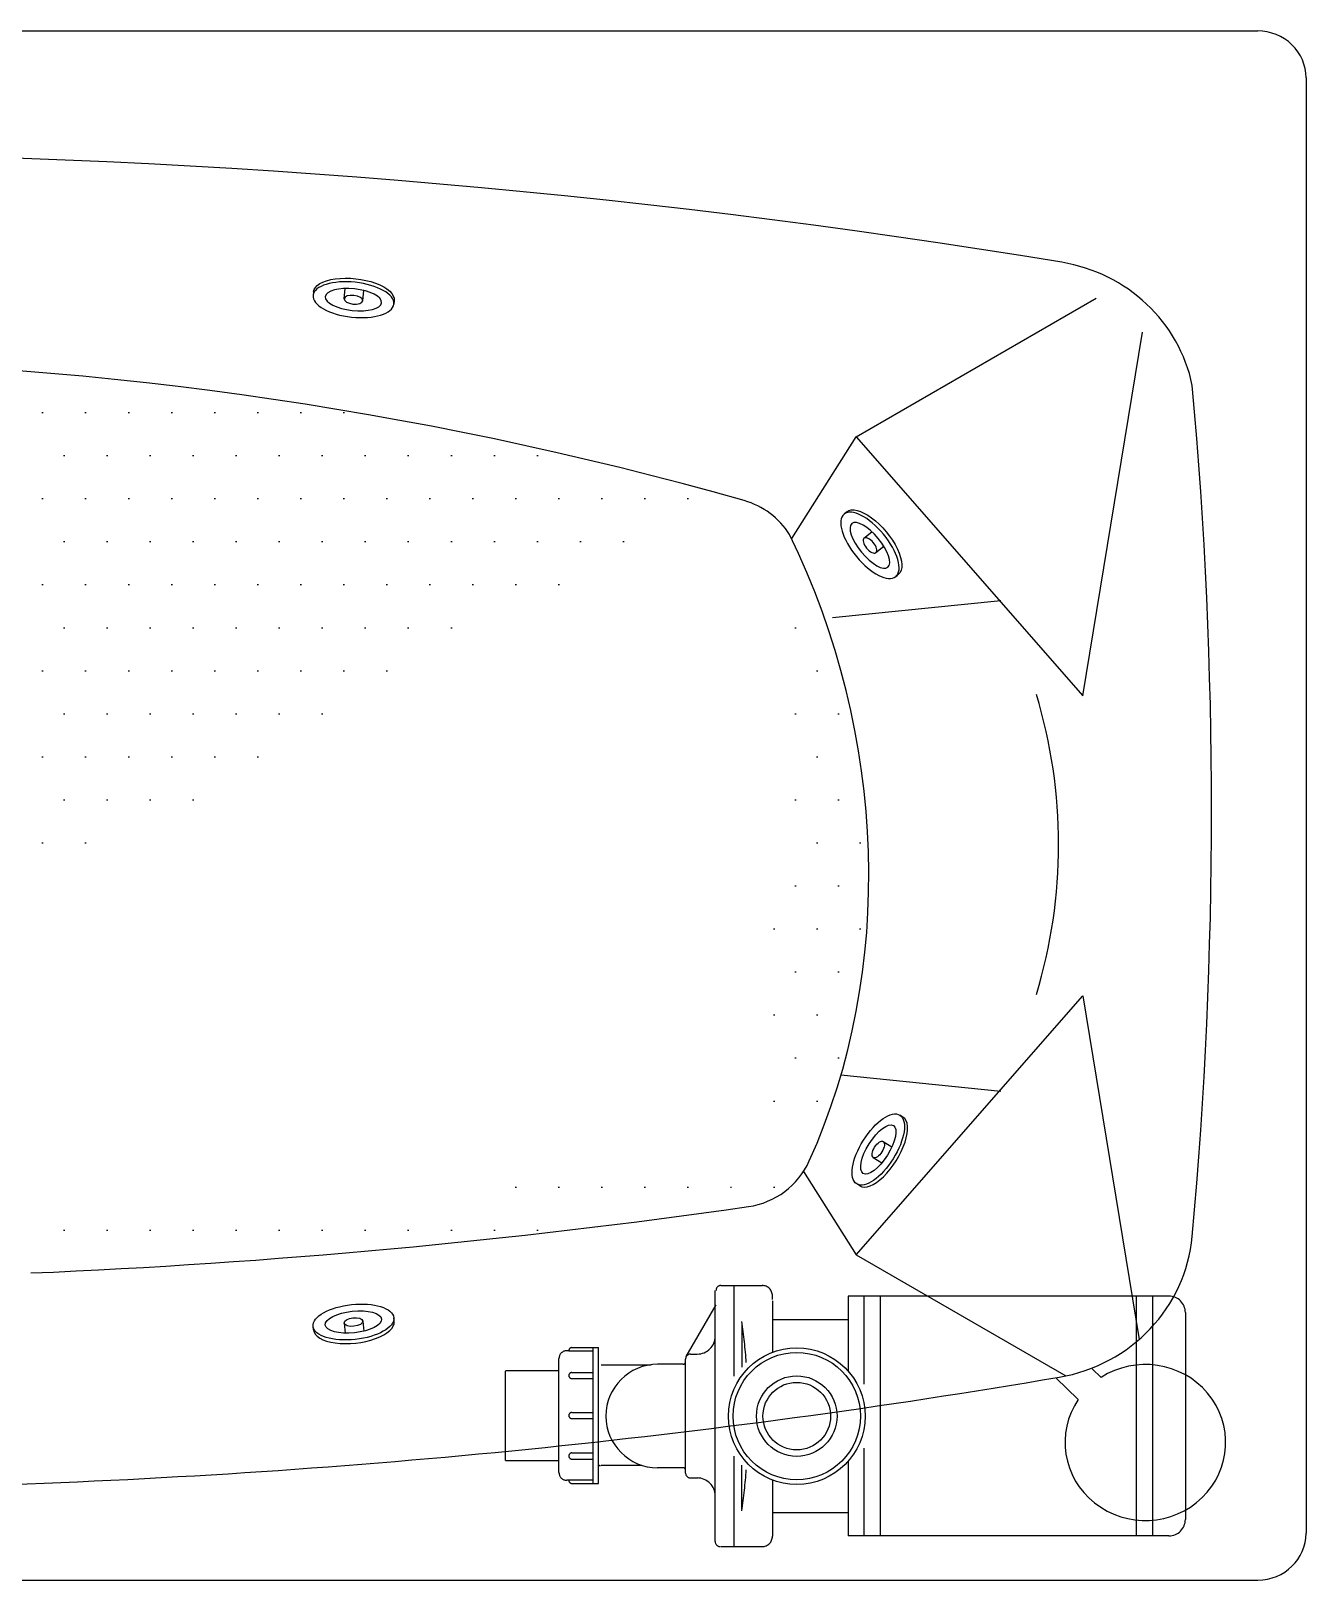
# Model space of a CAD drawing. Header units: millimetres. Extents: x -1273.47 to -1271.64, y 2257.6 to 2258.5.
# Drawn here: x -1272.378 to -1271.637, y 2257.599 to 2258.499 of the extents above; entities that cross this region are included whole.
import ezdxf

# ---------------------------------------------------------------- set-up
doc = ezdxf.new("R2010")
doc.units = ezdxf.units.MM
doc.header["$LTSCALE"] = 10
doc.linetypes.add('HIDDEN', pattern=[0.375, 0.25, -0.125])
doc.layers.add('jacuzzi', color=1, linetype='Continuous')

msp = doc.modelspace()

# ---------------------------------------------------------------- hatches: boundary and pattern name
at = {"layer": 'jacuzzi'}
h = msp.add_hatch(dxfattribs=at)
h.set_pattern_fill('DOTS', color=256, scale=0.4, style=0)
h.set_pattern_definition([(0, (-1272.509096, 2258.90228), (0.0125, 0.025), [0, -0.025])])
edge = h.paths.add_edge_path()
edge.add_ellipse((-1272.55244, 2256.27571), major_axis=(-2.09376, 0), ratio=0.9706639, start_angle=253.67396, end_angle=286.32604)
edge.add_arc((-1273.12843, 2258.18186), 0.046, 105.87156, 147.73969)
edge.add_ellipse((-1272.88991, 2258.04143), major_axis=(0.11057, 0.33513), ratio=0.910961, start_angle=78.60041, end_angle=142.29151)
edge.add_ellipse((-1273.11682, 2257.86723), major_axis=(0.05612, 0), ratio=0.970664, start_angle=212.55924, end_angle=261.85194)
edge.add_ellipse((-1272.55244, 2261.69341), major_axis=(4.03814, 0), ratio=0.9706639, start_angle=261.85194, end_angle=267.52904)
edge.add_ellipse((-1272.55244, 2261.69341), major_axis=(4.03814, 0), ratio=0.9706639, start_angle=272.47096, end_angle=278.41565)
edge.add_ellipse((-1272.21497, 2258.04143), major_axis=(-0.09714, 0.36881), ratio=0.836593, start_angle=225.78376, end_angle=283.47693)
edge.add_arc((-1271.96799, 2257.86147), 0.046, 278.17215, 335.60945)
edge.add_line((-1272.7269, 2257.77704), (-1272.69985, 2257.8025))
edge.add_line((-1272.37835, 2257.77738), (-1272.40503, 2257.8025))
edge.add_line((-1272.46839, 2257.79827), (-1272.40503, 2257.8025))
edge.add_spline(control_points=[(-1272.51183, 2257.83986), (-1272.51183, 2257.83605), (-1272.51129, 2257.83224), (-1272.50845, 2257.82243), (-1272.5052, 2257.8167), (-1272.49644, 2257.80725), (-1272.49095, 2257.80354), (-1272.47972, 2257.79919), (-1272.47414, 2257.79819), (-1272.46857, 2257.79827)], knot_values=[3.141593, 3.141593, 3.141593, 3.141593, 3.41504, 3.41504, 3.874107, 3.874107, 4.333174, 4.333174, 4.726304, 4.726304, 4.726304, 4.726304], degree=3, periodic=0)
edge.add_arc((-1272.55244, 2257.84399), 0.04062, 0, 180)
edge.add_spline(control_points=[(-1272.63632, 2257.79827), (-1272.63241, 2257.79822), (-1272.6285, 2257.79869), (-1272.61833, 2257.80134), (-1272.61233, 2257.80448), (-1272.60241, 2257.81308), (-1272.59849, 2257.81854), (-1272.59408, 2257.82943), (-1272.59306, 2257.83464), (-1272.59306, 2257.83986)], knot_values=[1.556881, 1.556881, 1.556881, 1.556881, 1.832702, 1.832702, 2.299949, 2.299949, 2.767195, 2.767195, 3.141593, 3.141593, 3.141593, 3.141593], degree=3, periodic=0)
edge.add_line((-1272.63649, 2257.79827), (-1272.69985, 2257.8025))

# ---------------------------------------------------------------- linework, layer by layer
at = {"layer": 'jacuzzi', "color": 3}
for p, q in [((-1273.43943, 2258.49899), (-1271.66545, 2258.49899)), ((-1271.63744, 2258.4718), (-1271.63744, 2257.62618)), ((-1273.43943, 2257.59899), (-1271.66545, 2257.59899))]:
    msp.add_line(p, q, dxfattribs=at)
at = {"layer": 'jacuzzi'}
for p, q in [((-1272.21418, 2258.34746), (-1272.21441, 2258.34536)), ((-1272.19638, 2258.34342), (-1272.19575, 2258.34932)), ((-1272.18557, 2258.34227), (-1272.18493, 2258.34816)), ((-1272.16731, 2258.34244), (-1272.16754, 2258.34033)), ((-1271.89887, 2258.26317), (-1271.75944, 2258.34368)), ((-1271.76715, 2258.1127), (-1271.73246, 2258.32401)), ((-1271.93618, 2258.2042), (-1271.89887, 2258.26317)), ((-1271.89887, 2258.26317), (-1271.76715, 2258.1127)), ((-1271.90423, 2258.21963), (-1271.90586, 2258.21828)), ((-1271.89431, 2258.2043), (-1271.88974, 2258.20808)), ((-1271.88737, 2258.19592), (-1271.88281, 2258.1997)), ((-1271.87419, 2258.1833), (-1271.87582, 2258.18195)), ((-1271.91266, 2258.15813), (-1271.81484, 2258.16801)), ((-1271.89887, 2257.78789), (-1271.76715, 2257.93836)), ((-1271.76715, 2257.93836), (-1271.73439, 2257.73878)), ((-1271.90766, 2257.89242), (-1271.81484, 2257.88305)), ((-1271.87165, 2257.86796), (-1271.87345, 2257.86909)), ((-1271.88309, 2257.85373), (-1271.87808, 2257.85058)), ((-1271.88888, 2257.84452), (-1271.88386, 2257.84137)), ((-1271.92949, 2257.83629), (-1271.89887, 2257.78789)), ((-1271.89673, 2257.82804), (-1271.89853, 2257.82917)), ((-1271.89887, 2257.78789), (-1271.77708, 2257.71757)), ((-1272.19638, 2257.7483), (-1272.19575, 2257.74241)), ((-1272.18557, 2257.74946), (-1272.18493, 2257.74357)), ((-1272.16731, 2257.74929), (-1272.16754, 2257.7514)), ((-1272.21418, 2257.74427), (-1272.21441, 2257.74637)), ((-1271.75655, 2257.71669), (-1271.76177, 2257.72175)), ((-1271.76976, 2257.70388), (-1271.78278, 2257.71652))]:
    msp.add_line(p, q, dxfattribs=at)
at = {"layer": 'jacuzzi', "linetype": 'HIDDEN'}
for p, q in [((-1271.98076, 2257.62129), (-1271.98076, 2257.76726)), ((-1271.97742, 2257.77012), (-1271.95336, 2257.77012)), ((-1271.96967, 2257.71751), (-1271.96967, 2257.77012)), ((-1271.99759, 2257.72883), (-1271.98028, 2257.7588)), ((-1271.94751, 2257.76196), (-1271.94751, 2257.76412)), ((-1271.94751, 2257.76196), (-1271.94751, 2257.76412)), ((-1271.71708, 2257.76392), (-1271.90341, 2257.76392)), ((-1271.90341, 2257.76392), (-1271.90341, 2257.72616)), ((-1271.90341, 2257.76392), (-1271.90341, 2257.72025)), ((-1271.90341, 2257.76189), (-1271.90341, 2257.72616)), ((-1271.90341, 2257.76189), (-1271.90341, 2257.72616)), ((-1271.89438, 2257.76392), (-1271.89438, 2257.71286)), ((-1271.88485, 2257.76392), (-1271.88485, 2257.62467)), ((-1271.73615, 2257.76392), (-1271.73615, 2257.62467)), ((-1271.72662, 2257.76392), (-1271.72662, 2257.62467)), ((-1271.96519, 2257.74821), (-1271.96519, 2257.72262)), ((-1271.90341, 2257.75017), (-1271.94751, 2257.75017)), ((-1271.70754, 2257.75438), (-1271.70754, 2257.63421)), ((-1272.06581, 2257.73222), (-1272.06703, 2257.73222)), ((-1272.06581, 2257.73217), (-1272.06703, 2257.73217)), ((-1272.06581, 2257.73222), (-1272.05163, 2257.73222)), ((-1272.05163, 2257.65511), (-1272.05163, 2257.73402)), ((-1272.04866, 2257.65511), (-1272.04866, 2257.73402)), ((-1271.99511, 2257.73026), (-1271.99118, 2257.73026)), ((-1272.07153, 2257.66141), (-1272.07153, 2257.72772)), ((-1272.07153, 2257.66137), (-1272.07153, 2257.72767)), ((-1272.0471, 2257.72409), (-1272.01796, 2257.72409)), ((-1271.99943, 2257.72432), (-1272.01421, 2257.72432)), ((-1271.99797, 2257.66115), (-1271.99797, 2257.7274)), ((-1272.10255, 2257.72079), (-1272.07153, 2257.72079)), ((-1272.10255, 2257.66839), (-1272.10255, 2257.72029)), ((-1272.10255, 2257.71656), (-1272.10255, 2257.72024)), ((-1272.10255, 2257.71287), (-1272.10255, 2257.71656)), ((-1272.10255, 2257.66835), (-1272.10255, 2257.71656)), ((-1272.10255, 2257.66839), (-1272.07153, 2257.66839)), ((-1272.10255, 2257.66835), (-1272.07153, 2257.66835)), ((-1271.96967, 2257.61842), (-1271.96967, 2257.6709)), ((-1271.90341, 2257.66816), (-1271.90341, 2257.62467)), ((-1271.89438, 2257.67555), (-1271.89438, 2257.62467)), ((-1272.04794, 2257.66559), (-1272.04743, 2257.66559)), ((-1272.0471, 2257.66568), (-1272.02344, 2257.66568)), ((-1271.99943, 2257.66422), (-1272.01421, 2257.66422)), ((-1271.99511, 2257.65829), (-1271.9907, 2257.65829)), ((-1271.96519, 2257.6402), (-1271.96519, 2257.6658)), ((-1272.05163, 2257.65691), (-1272.06703, 2257.65691)), ((-1271.94751, 2257.63821), (-1271.90341, 2257.63821)), ((-1271.90341, 2257.63821), (-1271.90341, 2257.62467)), ((-1271.94751, 2257.62659), (-1271.94751, 2257.62443)), ((-1271.94751, 2257.62659), (-1271.94751, 2257.62443)), ((-1271.71708, 2257.62467), (-1271.90341, 2257.62467)), ((-1271.97742, 2257.61843), (-1271.96889, 2257.61843)), ((-1271.97028, 2257.61842), (-1271.95351, 2257.61842)), ((-1271.97028, 2257.61842), (-1271.95351, 2257.61842))]:
    msp.add_line(p, q, dxfattribs=at)
for points in [[(-1271.94751, 2257.76123), (-1271.94751, 2257.73129)], [(-1272.06401, 2257.73402), (-1272.04866, 2257.73402)], [(-1272.06401, 2257.7196), (-1272.05163, 2257.7196)], [(-1272.06401, 2257.716), (-1272.05163, 2257.716)], [(-1272.06401, 2257.69637), (-1272.05163, 2257.69637)], [(-1272.06401, 2257.69277), (-1272.05163, 2257.69277)], [(-1272.06401, 2257.67286), (-1272.05163, 2257.67286)], [(-1272.06401, 2257.66926), (-1272.05163, 2257.66926)], [(-1272.06401, 2257.65511), (-1272.04866, 2257.65511)], [(-1271.94751, 2257.65712), (-1271.94751, 2257.63325), (-1271.94751, 2257.62659)], [(-1271.94751, 2257.63821), (-1271.94751, 2257.63325), (-1271.94751, 2257.62659)]]:
    msp.add_lwpolyline(points, dxfattribs=at)
for radius in [0.03969, 0.037, 0.0234, 0.01963]:
    msp.add_circle((-1271.93336, 2257.69421), radius, dxfattribs=at)
at = {"layer": 'jacuzzi'}
for centre, start, end in [((-1271.97646, 2258.18186), 32.26031, 74.12844), ((-1271.96799, 2257.86147), 278.17215, 335.60945)]:
    msp.add_arc(centre, 0.046, start, end, dxfattribs=at)
at = {"layer": 'jacuzzi', "linetype": 'HIDDEN'}
for centre, radius, start, end in [((-1271.97742, 2257.76726), 0.00286, 90, 180), ((-1271.95351, 2257.76412), 0.00601, 0, 90), ((-1271.95351, 2257.76412), 0.00601, 0, 90), ((-1271.71708, 2257.75438), 0.00954, 0, 90), ((-1272.37943, 2257.69376), 0.41794, 4.33638, 7.6297), ((-1271.99118, 2257.74068), 0.01042, 270, 0), ((-1272.06703, 2257.72772), 0.0045, 90, 180), ((-1272.06401, 2257.73222), 0.0018, 90, 180), ((-1271.99511, 2257.7274), 0.00286, 90, 180), ((-1272.01421, 2257.69427), 0.03005, 90, 270), ((-1271.99943, 2257.72578), 0.00145, 270, 0), ((-1272.06401, 2257.7178), 0.0018, 90, 270), ((-1272.06401, 2257.69457), 0.0018, 90, 270), ((-1272.06401, 2257.67106), 0.0018, 90, 270), ((-1272.06703, 2257.66141), 0.0045, 180, 270), ((-1272.04794, 2257.66485), 0.000743, 90, 165.14175), ((-1271.99943, 2257.66277), 0.00145, 0, 90), ((-1271.99511, 2257.66115), 0.00286, 180, 270), ((-1271.99118, 2257.64787), 0.01042, 0, 90), ((-1272.37943, 2257.69466), 0.41794, 352.3703, 355.66362), ((-1272.06401, 2257.65691), 0.0018, 180, 270), ((-1271.71708, 2257.63421), 0.00954, 270, 0), ((-1271.95351, 2257.62443), 0.00601, 270, 0), ((-1271.95351, 2257.62443), 0.00601, 270, 0), ((-1271.97789, 2257.62129), 0.00286, 180, 270)]:
    msp.add_arc(centre, radius, start, end, dxfattribs=at)
at = {"layer": 'jacuzzi', "color": 3}
for centre, start_param, end_param in [((-1271.66545, 2258.4718), 6.283185, 7.853982), ((-1271.66545, 2257.62618), 4.712389, 6.283185)]:
    msp.add_ellipse(centre, major_axis=(0.02801, 0), ratio=0.970664, start_param=start_param, end_param=end_param, dxfattribs=at)
at = {"layer": 'jacuzzi'}
for centre, major_axis, ratio, start_param, end_param in [((-1272.55244, 2253.95361), (4.60955, 0), 0.970664, 1.402302, 1.739291), ((-1271.79509, 2258.27523), (0.09337, 0), 0.970664, 0.198425, 1.402302), ((-1272.55244, 2256.27571), (-2.09376, 0), 0.970664, 4.427446, 4.997332), ((-1274.59152, 2258.04587), (2.89918, 0), 0.970664, 6.19522, 6.37115), ((-1272.21497, 2258.04143), (-0.09714, 0.36881), 0.836593, 3.94067, 4.947606), ((-1272.08103, 2258.02635), (0.21201, 0.21201), 1, 5.202788, 5.792786), ((-1271.88419, 2257.848), (-0.01254, -0.01996), 0.431953, 6.283185, 9.424778), ((-1271.88599, 2257.84913), (0.00289, 0.00461), 0.461888, -3.141592653589793, 3.141592653589793), ((-1272.55244, 2261.69341), (4.03814, 0), 0.970664, 4.755515, 4.85927), ((-1271.79713, 2257.80665), (-0.09394, 0), 0.970664, 1.744251, 3.053627), ((-1272.19075, 2257.74678), (-0.02344, -0.00251), 0.431953, 6.283185, 9.424778), ((-1272.19097, 2257.74888), (0.00541, 0.00058), 0.461888, -3.141592653589793, 3.141592653589793), ((-1271.73081, 2257.67889), (-0.04668, 0), 0.970664, 5.699145, 11.579615), ((-1272.55244, 2261.99097), (-4.47039, 0), 0.970664, 1.604916, 1.744251)]:
    msp.add_ellipse(centre, major_axis=major_axis, ratio=ratio, start_param=start_param, end_param=end_param, dxfattribs=at)
at = {"layer": 'jacuzzi', "extrusion": (0, 0, -1)}
for centre, major_axis, ratio in [((-1272.19097, 2258.34285), (-0.02344, 0.00251), 0.431953), ((-1272.19097, 2258.34285), (-0.01636, 0.00175), 0.381644), ((-1271.89084, 2258.20011), (-0.01502, 0.01816), 0.431953), ((-1271.89084, 2258.20011), (-0.01049, 0.01268), 0.381644)]:
    msp.add_ellipse(centre, major_axis=major_axis, ratio=ratio, dxfattribs=at)
for centre, major_axis, ratio, start_param, end_param in [((-1272.19075, 2258.34495), (-0.02344, 0.00251), 0.431953, 0, 3.141593), ((-1272.19097, 2258.34285), (-0.00541, 0.00058), 0.461888, 4.712389, 10.995574), ((-1271.88921, 2258.20146), (-0.01502, 0.01816), 0.431953, 0, 3.141593), ((-1271.89084, 2258.20011), (-0.00347, 0.00419), 0.461888, 4.712389, 10.995574)]:
    msp.add_ellipse(centre, major_axis=major_axis, ratio=ratio, start_param=start_param, end_param=end_param, dxfattribs=at)
at = {"layer": 'jacuzzi'}
for centre, major_axis, ratio in [((-1271.88599, 2257.84913), (-0.01254, -0.01996), 0.431953), ((-1271.88599, 2257.84913), (-0.00876, -0.01393), 0.381644), ((-1272.19097, 2257.74888), (-0.02344, -0.00251), 0.431953), ((-1272.19097, 2257.74888), (-0.01636, -0.00175), 0.381644)]:
    msp.add_ellipse(centre, major_axis=major_axis, ratio=ratio, dxfattribs=at)

doc.saveas('drawing.dxf')
